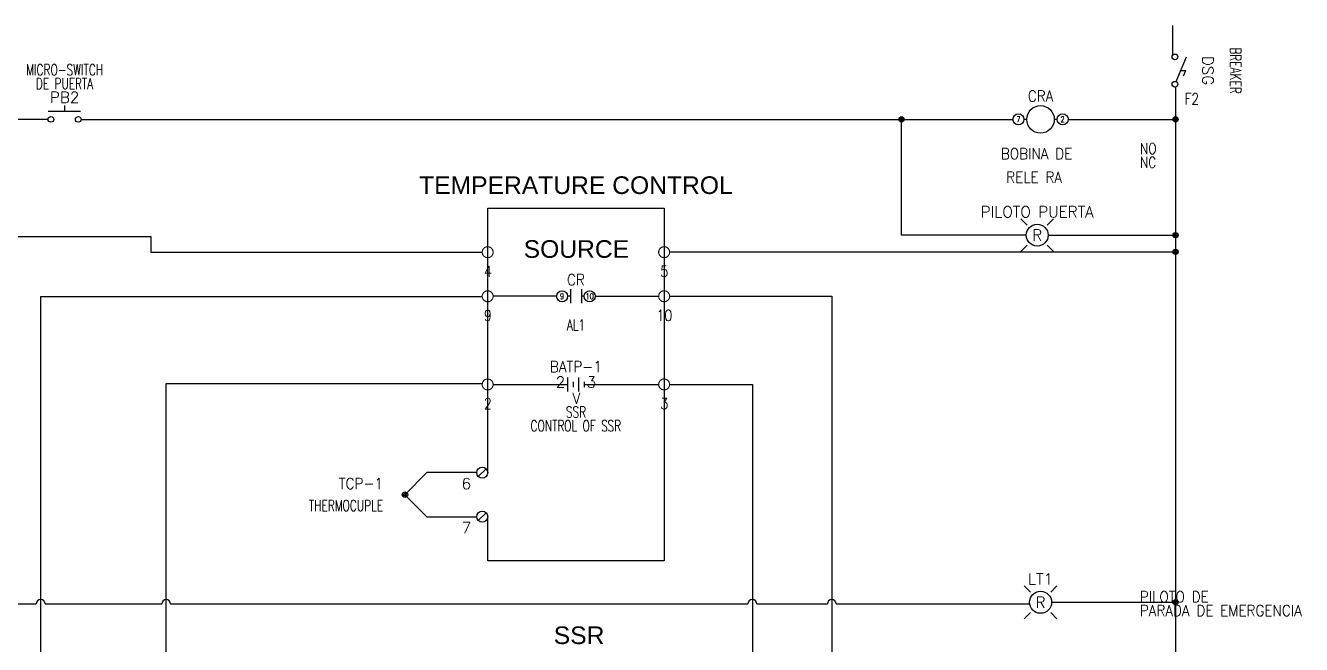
# Model space of a CAD drawing. Header units: inches. Extents: x 15.7 to 38.5, y 5.8 to 26.2.
# Drawn here: x 24.03 to 38.49, y 19.16 to 26.18 of the extents above; entities that cross this region are included whole.
import ezdxf
from ezdxf.enums import TextEntityAlignment as Align

# ---------------------------------------------------------------- set-up
doc = ezdxf.new("R2010")
doc.units = ezdxf.units.IN
doc.header["$MEASUREMENT"] = 0
for name, color, linetype in [('DESC', 150, 'Continuous'), ('DESCCHILD', 20, 'Continuous'), ('LOCBOX', 92, 'Continuous'), ('MISC', 7, 'Continuous'), ('SYMS', 7, 'Continuous'), ('TAGS', 150, 'Continuous'), ('TERMS', 123, 'Continuous'), ('WIREFIXED', 7, 'Continuous'), ('WIRES', 7, 'Continuous')]:
    doc.layers.add(name, color=color, linetype=linetype)
doc.styles.get("Standard").update_dxf_attribs({"font": 'arial.ttf'})
doc.styles.add('WD', font='romans.shx')

# ---------------------------------------------------------------- blocks, each defined once
blk = doc.blocks.new('HCR21T')
for p, q in [((-0.062, 0), (-0.094, 0)), ((0.094, 0), (0.062, 0))]:
    blk.add_line(p, q)
at = {"linetype": 'Continuous'}
for p, q in [((-0.062, 0.08), (-0.062, -0.08)), ((0.062, 0.08), (0.062, -0.08))]:
    blk.add_line(p, q, dxfattribs=at)
for centre in [(-0.156, 0), (0.156, 0)]:
    blk.add_circle(centre, 0.0625)
at = {"style": 'WD'}
for tag, width, p in [('INST', 0.7, (0, 0.451)), ('LOC', 0.7, (0, 0.281)), ('TAG2', 0.9, (0, 0.125)), ('XREF', 0.7, (0, -0.235)), ('DESC1', 0.7, (0, -0.387)), ('DESC2', 0.7, (0, -0.543))]:
    blk.add_attdef(tag, text='', height=0.125, dxfattribs=dict(at, width=width)).set_placement(p, align=Align.CENTER)
at = {"linetype": 'Continuous', "style": 'WD', "width": 0.8, "flags": 8}
for tag, p in [('TERM01', (-0.156, 0)), ('TERM02', (0.156, 0))]:
    blk.add_attdef(tag, text='', height=0.0625, dxfattribs=at).set_placement(p, align=Align.MIDDLE_CENTER)
at = {"style": 'WD'}
for tag, p, height, flags in [('X4TERM01', (-0.219, 0), 0.0125, 1), ('FAMILY', (0.097, 0.053), 0.01, 9), ('CONTACT', (0.097, 0.036), 0.01, 1), ('X1TERM02', (0.219, 0), 0.0125, 1)]:
    blk.add_attdef(tag, p, '', height=height, dxfattribs=dict(at, flags=flags))
for tag, p in [('X2LINK', (0, 0.125)), ('X8LINK', (0, -0.125))]:
    blk.add_attdef(tag, p, '', height=0.01, dxfattribs=at)
blk = doc.blocks.new('HBA1R')
for p, q in [((-0.094, 0.078), (-0.094, -0.078)), ((-0.031, 0.031), (-0.031, -0.031)), ((0.031, 0.078), (0.031, -0.078)), ((0.094, 0.031), (0.094, -0.031))]:
    blk.add_line(p, q)
at = {"style": 'WD'}
for tag, width, p in [('INST', 0.7, (0.006, 0.466)), ('LOC', 0.7, (0.006, 0.296)), ('TAG1', 0.9, (0, 0.14)), ('RATING1', 0.9, (0.006, -0.219)), ('DESC1', 0.7, (0, -0.375)), ('DESC2', 0.7, (0, -0.531))]:
    blk.add_attdef(tag, text='', height=0.125, dxfattribs=dict(at, width=width)).set_placement(p, align=Align.CENTER)
at = {"linetype": 'Continuous', "style": 'WD'}
blk.add_attdef('TERM01', text='', height=0.125, dxfattribs=at).set_placement((-0.122, 0.09), align=Align.TOP_RIGHT)
at = {"style": 'WD', "flags": 1}
for tag, p in [('X4TERM01', (-0.094, 0)), ('X1TERM02', (0.094, 0))]:
    blk.add_attdef(tag, p, '', height=0.0125, dxfattribs=at)
at = {"linetype": 'Continuous', "style": 'WD', "flags": 9}
blk.add_attdef('ASSYCODE', text='', height=0.01, dxfattribs=at).set_placement((0.001, 0.051), align=Align.CENTER)
at = {"style": 'WD', "flags": 9}
blk.add_attdef('FAMILY', text='', height=0.01, dxfattribs=at).set_placement((-0.005, 0.107), align=Align.CENTER)
at = {"linetype": 'Continuous', "style": 'WD', "flags": 1}
for tag, p in [('MFG', (0, 0.078)), ('CAT', (0, 0.097))]:
    blk.add_attdef(tag, text='', height=0.01, dxfattribs=at).set_placement(p, align=Align.MIDDLE)
at = {"linetype": 'Continuous', "style": 'WD'}
blk.add_attdef('TERM02', text='', height=0.125, dxfattribs=at).set_placement((0.122, 0.09), align=Align.TOP_LEFT)
blk = doc.blocks.new('HTC1L')
for p, q in [((-0.688, 0), (-0.938, -0.25)), ((-0.125, 0), (-0.688, 0)), ((-0.018, 0.044), (-0.107, -0.044)), ((-0.938, -0.25), (-0.688, -0.5)), ((-0.688, -0.5), (-0.125, -0.5)), ((-0.018, -0.456), (-0.107, -0.544))]:
    blk.add_line(p, q)
for centre, radius in [((-0.062, 0), 0.0625), ((-0.938, -0.25), 0.0313), ((-0.938, -0.25), 0.0163), ((-0.062, -0.5), 0.0625)]:
    blk.add_circle(centre, radius)
at = {"style": 'WD'}
for tag, width, p in [('INST', 0.7, (-1.188, 0.14)), ('RATING1', 0.9, (-0.188, 0.062)), ('LOC', 0.7, (-1.188, -0.029)), ('TAG1', 0.9, (-1.186, -0.186)), ('DESC1', 0.7, (-1.186, -0.436)), ('DESC2', 0.7, (-1.186, -0.592)), ('WDTAGALT', 0.7, (-1.188, -0.75))]:
    blk.add_attdef(tag, text='', height=0.125, dxfattribs=dict(at, width=width)).set_placement(p, align=Align.RIGHT)
at = {"color": 7, "style": 'WD', "flags": 1}
for tag, p in [('X2TERM01', (-0.062, 0.062)), ('X1TERM01', (0, 0)), ('X8TERM02', (-0.062, -0.562)), ('X1TERM02', (0, -0.5))]:
    blk.add_attdef(tag, p, '', height=0.0125, dxfattribs=at)
at = {"linetype": 'Continuous', "style": 'WD', "flags": 8}
for tag, p in [('TERM01', (-0.188, -0.062)), ('TERM02', (-0.188, -0.562))]:
    blk.add_attdef(tag, text='', height=0.125, dxfattribs=at).set_placement(p, align=Align.TOP_RIGHT)
at = {"linetype": 'Continuous', "style": 'WD', "flags": 9}
blk.add_attdef('ASSYCODE', text='', height=0.01, dxfattribs=at).set_placement((-1.033, -0.288), align=Align.CENTER)
at = {"style": 'WD', "flags": 9}
blk.add_attdef('FAMILY', text='', height=0.01, dxfattribs=at).set_placement((-1.025, -0.224), align=Align.CENTER)
at = {"linetype": 'Continuous', "style": 'WD', "flags": 1}
for tag, p in [('MFG', (-1.02, -0.253)), ('CAT', (-1.02, -0.235))]:
    blk.add_attdef(tag, text='', height=0.01, dxfattribs=at).set_placement(p, align=Align.MIDDLE)
blk = doc.blocks.new('HT0002_1-')
at = {"const_width": 0.0125}
blk.add_lwpolyline([(0, 0.062, 1), (0, -0.062, 1)], format="xyb", close=True, dxfattribs=at)
at = {"style": 'WD', "width": 0.85}
for tag, p in [('INST', (0, 0.416)), ('LOC', (0, 0.26)), ('CNT', (0.001, 0.108)), ('TAGSTRIP', (0.002, -0.279)), ('DESC1', (0, -0.453)), ('DESC2', (0, -0.625)), ('DESC3', (0, -0.797))]:
    blk.add_attdef(tag, text='', height=0.125, dxfattribs=at).set_placement(p, align=Align.CENTER)
at = {"style": 'WD', "flags": 1}
for tag, p, height in [('X4TERM01', (-0.062, 0), 0.0125), ('X4TERMDESC01', (-0.055, -0.023), 0.025), ('X2TERMDESC01', (-0.006, 0.029), 0.025), ('STRIPSEQ', (0, 0), 0.00125), ('X2TERM01', (0, 0.062), 0.0125), ('X2PIN01', (0.033, 0.084), 0.0125), ('X1TERMDESC01', (0.039, 0.007), 0.025), ('X1TERM01', (0.062, 0), 0.0125), ('X1PIN01', (0.087, 0.016), 0.0125), ('X4PIN01', (-0.114, -0.038), 0.0125), ('LINKTERM', (0, -0.002), 0.00125), ('X8TERM01', (0, -0.062), 0.0125), ('X8TERMDESC01', (0, -0.054), 0.025), ('X8PIN01', (0.026, -0.096), 0.0125)]:
    blk.add_attdef(tag, p, '', height=height, dxfattribs=at)
at = {"style": 'WD', "width": 0.7, "flags": 1}
blk.add_attdef('ASSYCODE', (0.062, -0.281), '', height=0.01, dxfattribs=at)
at = {"style": 'WD', "flags": 9}
for tag, p in [('WDTYPE', (0.121, -0.263)), ('WDBLKNAM', (0.059, -0.575))]:
    blk.add_attdef(tag, text='', height=0.01, dxfattribs=at).set_placement(p, align=Align.RIGHT)
at = {"linetype": 'Continuous', "style": 'WD', "width": 0.8, "flags": 1}
blk.add_attdef('MFG', text='', height=0.109, dxfattribs=at).set_placement((0.088, -0.406), align=Align.RIGHT)
blk.add_attdef('CAT', (-0.131, -0.563), '', height=0.109, dxfattribs=at)
blk = doc.blocks.new('WD_WNV')
at = {"linetype": 'Continuous', "style": 'WD', "width": 0.8}
blk.add_attdef('WIRENO', text='', height=0.125, dxfattribs=at).set_placement((-0.05, 0), align=Align.MIDDLE_RIGHT)
at = {"style": 'WD', "flags": 1}
for tag, p in [('W01USER', (-0.062, 0.094)), ('W02USER', (-0.062, 0.086)), ('W03USER', (-0.062, 0.078)), ('W04USER', (-0.062, 0.07)), ('W05USER', (-0.062, 0.062)), ('W06USER', (-0.062, 0.055)), ('W07USER', (-0.062, 0.047)), ('W08USER', (-0.062, 0.039)), ('W09USER', (-0.062, 0.031)), ('W10USER', (-0.062, 0.023))]:
    blk.add_attdef(tag, text='', height=0.005, dxfattribs=at).set_placement(p, align=Align.CENTER)
blk = doc.blocks.new('WDDOT')
for radius in [0.03, 0.0187, 0.00929]:
    blk.add_circle((0, 0), radius)
blk = doc.blocks.new('HPB11')
for p, q in [((0, 0.156), (0, 0.094)), ((-0.185, 0.094), (0.18, 0.094))]:
    blk.add_line(p, q)
for centre in [(-0.155, 0), (0.155, 0)]:
    blk.add_circle(centre, 0.0322)
at = {"style": 'WD', "width": 0.7}
for tag, p in [('INST', (0, 0.826)), ('LOC', (0, 0.656)), ('DESC1', (0, 0.5)), ('DESC2', (0, 0.344)), ('XREF', (0, -0.219))]:
    blk.add_attdef(tag, text='', height=0.125, dxfattribs=at).set_placement(p, align=Align.CENTER)
at = {"style": 'WD'}
blk.add_attdef('TAG1', text='', height=0.125, dxfattribs=at).set_placement((0, 0.188), align=Align.CENTER)
for tag, p in [('X2LINK', (0, 0.219)), ('X8LINK', (0, 0))]:
    blk.add_attdef(tag, p, '', height=0.01, dxfattribs=at)
for tag, p, height, flags in [('FAMILY', (0.205, 0.152), 0.01, 9), ('CONTACT', (0.205, 0.136), 0.01, 1), ('X4TERM01', (-0.188, 0), 0.0125, 1), ('X1TERM02', (0.188, 0), 0.0125, 1)]:
    blk.add_attdef(tag, p, '', height=height, dxfattribs=dict(at, flags=flags))
at = {"linetype": 'Continuous', "style": 'WD', "flags": 9}
for tag, p in [('ASSYCODE', (0.23, 0.071)), ('MFG', (0.228, 0.089)), ('CAT', (0.23, 0.108))]:
    blk.add_attdef(tag, text='', height=0.01, dxfattribs=at).set_placement(p, align=Align.CENTER)
at = {"linetype": 'Continuous', "style": 'WD', "flags": 8}
blk.add_attdef('TERM01', text='', height=0.125, dxfattribs=at).set_placement((-0.25, -0.031), align=Align.TOP_RIGHT)
blk.add_attdef('TERM02', text='', height=0.125, dxfattribs=at).set_placement((0.25, -0.031), align=Align.TOP_LEFT)
blk = doc.blocks.new('HCR1T')
for p, q in [((-0.156, 0), (-0.188, 0)), ((0.188, 0), (0.156, 0))]:
    blk.add_line(p, q)
for centre, radius in [((0, 0), 0.156), ((-0.25, 0), 0.0625), ((0.25, 0), 0.0625)]:
    blk.add_circle(centre, radius)
at = {"style": 'WD'}
for tag, width, p in [('INST', 0.7, (0, 0.528)), ('LOC', 0.7, (0, 0.359)), ('TAG1', 0.9, (0, 0.202))]:
    blk.add_attdef(tag, text='', height=0.125, dxfattribs=dict(at, width=width)).set_placement(p, align=Align.CENTER)
at = {"style": 'WD', "flags": 9}
blk.add_attdef('FAMILY', text='', height=0.01, dxfattribs=at).set_placement((-0.005, 0.17), align=Align.CENTER)
at = {"linetype": 'Continuous', "style": 'WD', "flags": 1}
for tag, p in [('MFG', (0, 0.14)), ('CAT', (0, 0.159))]:
    blk.add_attdef(tag, text='', height=0.01, dxfattribs=at).set_placement(p, align=Align.MIDDLE)
at = {"style": 'WD'}
for tag, p, width in [('DESC1', (1.126, 0.076), 0.9), ('DESC2', (1.126, -0.081), 0.9), ('DESC3', (1.126, -0.237), 0.9), ('XREFNO', (1.359, -0.393), 0.8), ('XREFNC', (1.359, -0.549), 0.8)]:
    blk.add_attdef(tag, p, '', height=0.125, dxfattribs=dict(at, width=width))
at = {"linetype": 'Continuous', "style": 'WD', "width": 0.8, "flags": 8}
for tag, p in [('TERM01', (-0.25, 0)), ('TERM02', (0.25, 0))]:
    blk.add_attdef(tag, text='', height=0.0625, dxfattribs=at).set_placement(p, align=Align.MIDDLE_CENTER)
at = {"style": 'WD', "flags": 1}
for tag, p in [('X4TERM01', (-0.312, 0)), ('X1TERM02', (0.312, 0))]:
    blk.add_attdef(tag, p, '', height=0.0125, dxfattribs=at)
at = {"linetype": 'Continuous', "style": 'WD', "flags": 9}
blk.add_attdef('ASSYCODE', text='', height=0.01, dxfattribs=at).set_placement((0, 0.109), align=Align.CENTER)
at = {"style": 'WD', "width": 0.8, "flags": 8}
for tag, p in [('NO', (1.126, -0.393)), ('NC', (1.126, -0.549))]:
    blk.add_attdef(tag, p, '', height=0.125, dxfattribs=at)
blk = doc.blocks.new('HLT1R')
for p, q in [((-0.115, 0.115), (-0.186, 0.186)), ((0.115, 0.115), (0.186, 0.186)), ((-0.115, -0.115), (-0.186, -0.186)), ((0.115, -0.115), (0.186, -0.186))]:
    blk.add_line(p, q)
blk.add_circle((0, 0), 0.125)
at = {"style": 'WD', "width": 0.7}
for tag, p in [('INST', (0.006, 0.528)), ('LOC', (0.006, 0.359))]:
    blk.add_attdef(tag, text='', height=0.125, dxfattribs=at).set_placement(p, align=Align.CENTER)
at = {"style": 'WD'}
blk.add_attdef('TAG1', text='', height=0.125, dxfattribs=at).set_placement((0, 0.202), align=Align.CENTER)
at = {"style": 'WD', "flags": 9}
blk.add_attdef('FAMILY', text='', height=0.01, dxfattribs=at).set_placement((-0.005, 0.161), align=Align.CENTER)
at = {"linetype": 'Continuous', "style": 'WD', "flags": 1}
for tag, p in [('CAT', (0, 0.14)), ('MFG', (0, 0.121))]:
    blk.add_attdef(tag, text='', height=0.01, dxfattribs=at).set_placement(p, align=Align.MIDDLE)
at = {"style": 'WD'}
blk.add_attdef('COLOR', text='', height=0.125, dxfattribs=at).set_placement((0, 0), align=Align.MIDDLE)
at = {"style": 'WD', "flags": 1}
for tag, p in [('X4TERM01', (-0.125, 0)), ('X1TERM02', (0.125, 0))]:
    blk.add_attdef(tag, p, '', height=0.0125, dxfattribs=at)
at = {"linetype": 'Continuous', "style": 'WD', "flags": 9}
blk.add_attdef('ASSYCODE', text='', height=0.01, dxfattribs=at).set_placement((-0.003, 0.098), align=Align.CENTER)
at = {"style": 'WD'}
for tag, p, width in [('DESC1', (1.125, 0), 0.9), ('WDTAGALT', (1.125, -0.312), 0.7)]:
    blk.add_attdef(tag, p, '', height=0.125, dxfattribs=dict(at, width=width))
at = {"linetype": 'Continuous', "style": 'WD', "flags": 8}
blk.add_attdef('TERM01', text='', height=0.125, dxfattribs=at).set_placement((-0.175, -0.031), align=Align.TOP_RIGHT)
blk.add_attdef('TERM02', text='', height=0.125, dxfattribs=at).set_placement((0.175, -0.031), align=Align.TOP_LEFT)
at = {"style": 'WD', "width": 0.9}
blk.add_attdef('DESC2', text='', height=0.125, dxfattribs=at).set_placement((1.125, -0.031), align=Align.TOP_LEFT)
blk = doc.blocks.new('HDS11')
for p, q in [((0.126, 0.013), (-0.156, 0.13)), ((0, 0.065), (0, 0.125)), ((0.062, 0.099), (0, 0.125))]:
    blk.add_line(p, q)
for centre in [(-0.155, 0), (0.155, 0)]:
    blk.add_circle(centre, 0.0322)
at = {"style": 'WD', "width": 0.7}
for tag, p in [('INST', (0, 0.951)), ('LOC', (0, 0.781)), ('DESC1', (0, 0.625)), ('DESC2', (0, 0.469)), ('RATING1', (0, 0.156)), ('XREF', (0, -0.236))]:
    blk.add_attdef(tag, text='', height=0.125, dxfattribs=at).set_placement(p, align=Align.CENTER)
at = {"style": 'WD'}
blk.add_attdef('TAG1', text='', height=0.125, dxfattribs=at).set_placement((0, 0.312), align=Align.CENTER)
for tag, p in [('X2LINK', (0, 0.438)), ('X8LINK', (0, -0.016))]:
    blk.add_attdef(tag, p, '', height=0.01, dxfattribs=at)
for tag, p, height, flags in [('X4TERM01', (-0.188, 0), 0.0125, 1), ('X1TERM02', (0.188, 0), 0.0125, 1), ('FAMILY', (0.206, 0.131), 0.01, 9), ('CONTACT', (0.206, 0.04), 0.01, 9)]:
    blk.add_attdef(tag, p, '', height=height, dxfattribs=dict(at, flags=flags))
at = {"linetype": 'Continuous', "style": 'WD', "flags": 9}
for tag, p in [('ASSYCODE', (0.219, 0.062)), ('MFG', (0.228, 0.089)), ('CAT', (0.23, 0.108))]:
    blk.add_attdef(tag, text='', height=0.01, dxfattribs=at).set_placement(p, align=Align.CENTER)
at = {"linetype": 'Continuous', "style": 'WD', "flags": 8}
blk.add_attdef('TERM01', text='', height=0.125, dxfattribs=at).set_placement((-0.25, -0.031), align=Align.TOP_RIGHT)
blk.add_attdef('TERM02', text='', height=0.125, dxfattribs=at).set_placement((0.25, -0.031), align=Align.TOP_LEFT)

msp = doc.modelspace()

# ---------------------------------------------------------------- linework, layer by layer
at = {"layer": 'LOCBOX'}
msp.add_lwpolyline([(29.27, 21.107), (29.27, 24.107), (31.27, 24.107), (31.27, 20.107), (29.27, 20.107), (29.27, 20.607)], dxfattribs=at)
at = {"layer": 'WIRES'}
for p, q in [((37.037, 25.854), (37.037, 26.178)), ((37.066, 25.479), (37.066, 25.113)), ((37.066, 25.259), (37.066, 5.84)), ((24.287, 25.113), (22.198, 25.113)), ((24.662, 25.113), (35.224, 25.113)), ((33.96, 23.8), (33.96, 25.113)), ((35.849, 25.113), (37.066, 25.113)), ((21.697, 23.784), (25.452, 23.784)), ((25.452, 23.784), (25.452, 23.607)), ((35.373, 23.8), (33.96, 23.8)), ((35.623, 23.8), (37.066, 23.8)), ((25.452, 23.607), (29.207, 23.607)), ((31.332, 23.611), (37.066, 23.611)), ((24.204, 23.104), (29.207, 23.104)), ((24.204, 15.684), (24.204, 23.104)), ((30.051, 23.107), (29.332, 23.107)), ((30.488, 23.107), (31.207, 23.107)), ((31.332, 23.107), (33.17, 23.107)), ((33.17, 23.107), (33.17, 14.859)), ((25.626, 19.824), (25.626, 22.119)), ((25.626, 22.119), (29.207, 22.119)), ((29.332, 22.107), (30.176, 22.107)), ((30.363, 22.107), (31.207, 22.107)), ((31.332, 22.107), (32.27, 22.107)), ((32.27, 22.107), (32.27, 18.607)), ((25.626, 15.622), (25.626, 19.824)), ((22.248, 19.619), (24.154, 19.619)), ((24.254, 19.619), (25.576, 19.619)), ((25.676, 19.619), (32.22, 19.619)), ((32.32, 19.619), (33.12, 19.619)), ((33.22, 19.619), (35.411, 19.619)), ((35.661, 19.637), (37.066, 19.637))]:
    msp.add_line(p, q, dxfattribs=at)
for centre in [(24.204, 19.619), (25.626, 19.619), (32.27, 19.619), (33.17, 19.619)]:
    msp.add_arc(centre, 0.05, 0, 180, dxfattribs=at)

# ---------------------------------------------------------------- block references
at = {"layer": 'SYMS'}
ref = msp.add_blockref('HDS11', (37.059, 25.667), dxfattribs=dict(at, rotation=270))
ref.add_attrib('DESC1', 'BREAKER', dxfattribs={"layer": 'DESC', "height": 0.125, "rotation": 270, "style": 'WD', "width": 0.7}).set_placement((37.684, 25.667), align=Align.CENTER)
ref.add_attrib('TAG1', 'DSG', dxfattribs={"layer": 'TAGS', "height": 0.125, "rotation": 270, "style": 'WD'}).set_placement((37.371, 25.667), align=Align.CENTER)
ref = msp.add_blockref('HPB11', (24.475, 25.113), dxfattribs=at)
ref.add_attrib('DESC2', 'DE PUERTA', dxfattribs={"layer": 'DESC', "height": 0.125, "style": 'WD', "width": 0.7}).set_placement((24.475, 25.456), align=Align.CENTER)
ref.add_attrib('DESC1', 'MICRO-SWITCH', dxfattribs={"layer": 'DESC', "height": 0.125, "style": 'WD', "width": 0.7}).set_placement((24.475, 25.613), align=Align.CENTER)
ref.add_attrib('TAG1', 'PB2', dxfattribs={"layer": 'TAGS', "height": 0.125, "style": 'WD'}).set_placement((24.475, 25.3), align=Align.CENTER)
ref = msp.add_blockref('HCR1T', (35.536, 25.113), dxfattribs=at)
ref.add_attrib('TERM02', '2', dxfattribs={"layer": 'TERMS', "linetype": 'Continuous', "height": 0.0625, "style": 'WD', "width": 0.8, "flags": 8}).set_placement((35.786, 25.113), align=Align.MIDDLE_CENTER)
ref.add_attrib('TERM01', '7', dxfattribs={"layer": 'TERMS', "linetype": 'Continuous', "height": 0.0625, "style": 'WD', "width": 0.8, "flags": 8}).set_placement((35.286, 25.113), align=Align.MIDDLE_CENTER)
ref.add_attrib('NC', 'NC', (36.662, 24.563), dxfattribs={"layer": 'MISC', "height": 0.125, "style": 'WD', "width": 0.8, "flags": 8})
ref.add_attrib('NO', 'NO', (36.662, 24.719), dxfattribs={"layer": 'MISC', "height": 0.125, "style": 'WD', "width": 0.8, "flags": 8})
ref.add_attrib('DESC2', 'RELE RA', (35.148, 24.395), dxfattribs={"layer": 'DESC', "height": 0.125, "style": 'WD', "width": 0.9})
ref.add_attrib('DESC1', 'BOBINA DE ', (35.086, 24.661), dxfattribs={"layer": 'DESC', "height": 0.125, "style": 'WD', "width": 0.9})
ref.add_attrib('TAG1', 'CRA', dxfattribs={"layer": 'TAGS', "height": 0.125, "style": 'WD', "width": 0.9}).set_placement((35.536, 25.315), align=Align.CENTER)
for p in [(33.96, 25.113), (37.066, 25.113), (37.066, 23.8), (37.066, 23.611), (37.066, 19.637)]:
    msp.add_blockref('WDDOT', p, dxfattribs=at)
ref = msp.add_blockref('HLT1R', (35.498, 23.8), dxfattribs=at)
ref.add_attrib('TAG1', 'PILOTO PUERTA', dxfattribs={"layer": 'TAGS', "height": 0.125, "style": 'WD'}).set_placement((35.498, 24.002), align=Align.CENTER)
ref.add_attrib('COLOR', 'R', dxfattribs={"layer": 'MISC', "height": 0.125, "style": 'WD'}).set_placement((35.498, 23.8), align=Align.MIDDLE)
ref = msp.add_blockref('HT0002_1-', (29.27, 23.607), dxfattribs=at)
ref.add_attrib('TAGSTRIP', '4', dxfattribs={"layer": 'TAGS', "height": 0.125, "style": 'WD', "width": 0.85}).set_placement((29.272, 23.328), align=Align.CENTER)
ref = msp.add_blockref('HT0002_1-', (31.27, 23.607), dxfattribs=at)
ref.add_attrib('TAGSTRIP', '5', dxfattribs={"layer": 'TAGS', "height": 0.125, "style": 'WD', "width": 0.85}).set_placement((31.272, 23.328), align=Align.CENTER)
ref = msp.add_blockref('HCR21T', (30.27, 23.107), dxfattribs=at)
ref.add_attrib('TERM02', '10', dxfattribs={"layer": 'TERMS', "linetype": 'Continuous', "height": 0.0625, "style": 'WD', "width": 0.8, "flags": 8}).set_placement((30.426, 23.107), align=Align.MIDDLE_CENTER)
ref.add_attrib('TERM01', '9', dxfattribs={"layer": 'TERMS', "linetype": 'Continuous', "height": 0.0625, "style": 'WD', "width": 0.8, "flags": 8}).set_placement((30.113, 23.107), align=Align.MIDDLE_CENTER)
ref.add_attrib('DESC1', 'AL1', dxfattribs={"layer": 'DESCCHILD', "height": 0.125, "style": 'WD', "width": 0.7}).set_placement((30.27, 22.72), align=Align.CENTER)
ref.add_attrib('TAG2', 'CR', dxfattribs={"layer": 'TAGS', "height": 0.125, "style": 'WD', "width": 0.9}).set_placement((30.27, 23.232), align=Align.CENTER)
ref = msp.add_blockref('HT0002_1-', (29.27, 23.107), dxfattribs=at)
ref.add_attrib('TAGSTRIP', '9', dxfattribs={"layer": 'TAGS', "height": 0.125, "style": 'WD', "width": 0.85}).set_placement((29.272, 22.828), align=Align.CENTER)
ref = msp.add_blockref('HT0002_1-', (31.27, 23.107), dxfattribs=at)
ref.add_attrib('TAGSTRIP', '10', dxfattribs={"layer": 'TAGS', "height": 0.125, "style": 'WD', "width": 0.85}).set_placement((31.272, 22.828), align=Align.CENTER)
ref = msp.add_blockref('HBA1R', (30.27, 22.107), dxfattribs=at)
ref.add_attrib('DESC2', 'CONTROL OF SSR', dxfattribs={"layer": 'DESC', "height": 0.125, "style": 'WD', "width": 0.7}).set_placement((30.27, 21.576), align=Align.CENTER)
ref.add_attrib('DESC1', 'SSR', dxfattribs={"layer": 'DESC', "height": 0.125, "style": 'WD', "width": 0.7}).set_placement((30.27, 21.732), align=Align.CENTER)
ref.add_attrib('RATING1', 'V', dxfattribs={"layer": 'MISC', "height": 0.125, "style": 'WD', "width": 0.9}).set_placement((30.275, 21.888), align=Align.CENTER)
ref.add_attrib('TERM02', '3', dxfattribs={"layer": 'TERMS', "linetype": 'Continuous', "height": 0.125, "style": 'WD'}).set_placement((30.392, 22.197), align=Align.TOP_LEFT)
ref.add_attrib('TERM01', '2', dxfattribs={"layer": 'TERMS', "linetype": 'Continuous', "height": 0.125, "style": 'WD'}).set_placement((30.148, 22.197), align=Align.TOP_RIGHT)
ref.add_attrib('TAG1', 'BATP-1', dxfattribs={"layer": 'TAGS', "height": 0.125, "style": 'WD', "width": 0.9}).set_placement((30.27, 22.247), align=Align.CENTER)
ref = msp.add_blockref('HT0002_1-', (29.27, 22.107), dxfattribs=at)
ref.add_attrib('TAGSTRIP', '2', dxfattribs={"layer": 'TAGS', "height": 0.125, "style": 'WD', "width": 0.85}).set_placement((29.272, 21.828), align=Align.CENTER)
ref = msp.add_blockref('HT0002_1-', (31.27, 22.107), dxfattribs=at)
ref.add_attrib('TAGSTRIP', '3', dxfattribs={"layer": 'TAGS', "height": 0.125, "style": 'WD', "width": 0.85}).set_placement((31.272, 21.828), align=Align.CENTER)
ref = msp.add_blockref('HTC1L', (29.27, 21.107), dxfattribs=at)
ref.add_attrib('TERM02', '7', dxfattribs={"layer": 'TERMS', "linetype": 'Continuous', "height": 0.125, "style": 'WD', "flags": 8}).set_placement((29.082, 20.544), align=Align.TOP_RIGHT)
ref.add_attrib('TERM01', '6', dxfattribs={"layer": 'TERMS', "linetype": 'Continuous', "height": 0.125, "style": 'WD', "flags": 8}).set_placement((29.082, 21.044), align=Align.TOP_RIGHT)
ref.add_attrib('DESC1', 'THERMOCUPLE', dxfattribs={"layer": 'DESC', "height": 0.125, "style": 'WD', "width": 0.7}).set_placement((28.084, 20.671), align=Align.RIGHT)
ref.add_attrib('TAG1', 'TCP-1', dxfattribs={"layer": 'TAGS', "height": 0.125, "style": 'WD', "width": 0.9}).set_placement((28.084, 20.921), align=Align.RIGHT)
ref = msp.add_blockref('HLT1R', (35.536, 19.637), dxfattribs=at)
ref.add_attrib('DESC2', 'PARADA DE EMERGENCIA', dxfattribs={"layer": 'DESC', "height": 0.125, "style": 'WD', "width": 0.9}).set_placement((36.661, 19.606), align=Align.TOP_LEFT)
ref.add_attrib('DESC1', 'PILOTO DE ', (36.661, 19.637), dxfattribs={"layer": 'DESC', "height": 0.125, "style": 'WD', "width": 0.9})
ref.add_attrib('TAG1', 'LT1', dxfattribs={"layer": 'TAGS', "height": 0.125, "style": 'WD'}).set_placement((35.536, 19.84), align=Align.CENTER)
ref.add_attrib('COLOR', 'R', dxfattribs={"layer": 'MISC', "height": 0.125, "style": 'WD'}).set_placement((35.536, 19.637), align=Align.MIDDLE)
at = {"layer": 'WIREFIXED'}
ref = msp.add_blockref('WD_WNV', (37.066, 24.724), dxfattribs=at)
ref.add_attrib('WIRENOF', 'F2', dxfattribs={"linetype": 'Continuous', "height": 0.125, "style": 'WD', "width": 0.8}).set_placement((37.332, 25.346), align=Align.MIDDLE_RIGHT)

# ---------------------------------------------------------------- texts
at = {"insert": (29.678, 23.743), "char_height": 0.2, "attachment_point": 1}
msp.add_mtext('SOURCE', dxfattribs=at)
at = {"layer": 'LOCBOX'}
for s, p in [('TEMPERATURE CONTROL', (30.27, 24.207)), ('SSR', (30.306, 19.103))]:
    msp.add_text(s, height=0.2, dxfattribs=at).set_placement(p, align=Align.BOTTOM_CENTER)

doc.saveas('drawing.dxf')
